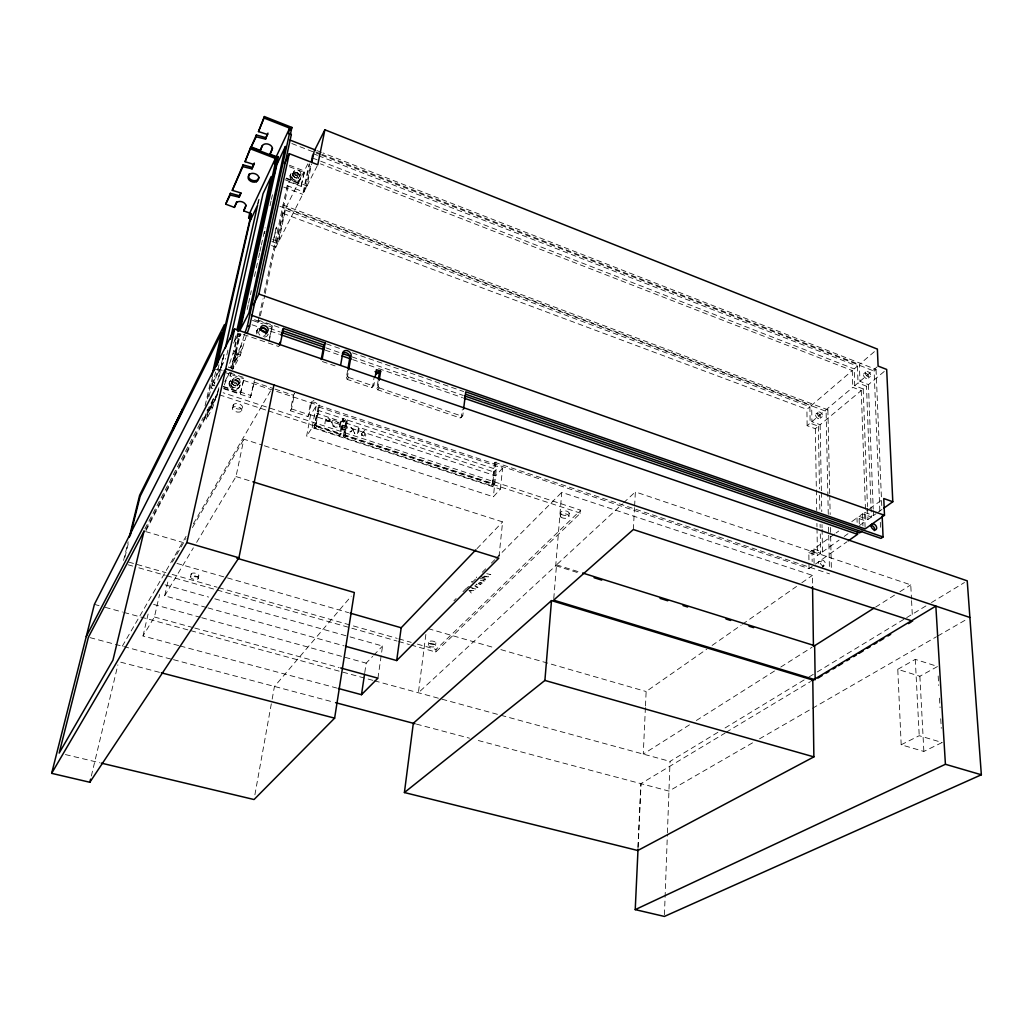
<?xml version="1.0" encoding="UTF-8"?>
<svg xmlns="http://www.w3.org/2000/svg" width="1033" height="1033" viewBox="0 0 1033 1033"><rect width="100%" height="100%" fill="white"/><g stroke="black" fill="none" stroke-linecap="round" stroke-linejoin="round"><path stroke-width="0.75" stroke-dasharray="5 3.75" d="M664.439 914.825L667.37 834.483M667.421 832.869L670.03 761.398L718.18 732.139M637.929 847.331L640.886 783.647L725.089 733.068M638.11 847.46L641.054 783.685M645.405 707.579L643.262 754.103L689.553 724.792M645.483 705.978L646.141 691.529L706.843 649.124M633.345 529.529L634.52 507.577M634.611 506.015L635.36 491.902L910.757 584.859L911.493 599.05M410.992 644.992L435.732 652.017L580.456 513.143L580.675 510.199L223.063 392.734M568.963 516.177L569.196 513.246M425.854 634.494L418.391 692.756L555.728 565.722L561.758 492.328L812.403 575.368L812.545 585.052M560.273 515.919L560.519 512.988M553.765 598.546L556.529 564.844L622.421 503.884M498.991 556.58L502.606 521.897L263.751 445.585M500.359 489.164L502.593 468.156L316.111 406.163L310.584 414.814L306.633 436.12L493.374 496.77L500.359 489.164L312.173 427.585L306.633 436.12M492.186 484.942L494.665 462.28L496.111 460.653L493.632 483.328L491.075 485.549L344.712 437.63L343.795 436.326L346.339 421.438L347.553 419.669L343.46 418.313L342.259 420.095L339.379 436.533L341.303 433.718L343.86 418.881L318.616 410.514L316.769 413.394L314.045 428.23L315.904 425.389L318.616 410.514M496.253 469.421L493.955 472.004L492.354 486.582L494.665 484.025L344.983 434.932L343.059 437.734L345.59 422.923L347.514 420.095L496.253 469.421L493.374 496.77M435.732 652.017L436.055 649.434L580.675 510.199M378.091 380.79L376.851 388.485L377.82 389.841L460.111 417.913L461.312 417.306L462.293 409.455M461.312 417.306L462.81 415.447L463.391 410.734M435.552 645.444L435.874 642.849M428.308 645.16L428.643 642.565M377.936 678.177L382.546 646.025L349.929 636.845M364.765 672.612L366.173 663.147L372.719 656.304M376.851 388.485L378.194 386.536L379.188 380.376M347.656 370.24L346.3 378.052L347.269 379.421L371.273 387.607L372.564 387.013L374.062 377.794M372.564 387.013L373.907 385.064L374.902 378.904M344.983 434.932L347.553 419.669M290.402 410.76L291.526 408.926L294.534 393.379L293.411 395.226L290.402 410.76L307.976 416.544L310.236 404.458A4.261 3.383 33.1 0 1 314.833 402.354A4.261 3.383 33.1 0 1 318.164 407.092L314.561 426.758L315.478 428.062L338.437 435.577L340.89 433.227L343.46 418.313M346.3 378.052L347.592 376.064L348.676 369.814M254.893 794.816L271.886 700.671M272.17 699.096L274.429 686.545L351.22 596.183M314.561 426.758L315.724 424.963L319.326 405.272A4.261 3.383 33.1 0 0 317.893 401.656M312.173 427.585L316.111 406.163M307.976 416.544L309.125 414.737L311.385 402.625A4.261 3.383 33.1 0 1 313.916 400.326M286.322 178.05L306.995 185.953L311.527 163.898M272.686 239.449L278.652 241.632L302.746 194.294L308.919 164.479M303.896 192.022L305.845 188.2L289.085 181.808L287.2 185.656L303.896 192.022L309.745 163.743M305.845 188.2L310.713 164.596M269.471 337.92L272.35 325.924L253.447 319.352M285.108 179.768L301.158 185.901L304.606 171.091L288.917 165.048M269.122 341.432L272.35 325.924M301.158 185.901L304.606 171.091M223.735 388.795L250.322 397.55L254.338 381.629M196.644 542.364L236.002 476.562L243.853 439.219L262.227 445.094M250.322 397.55L254.66 380.067M260.393 315.801L264.784 295.309M265.119 293.734L289.085 181.808M271.485 245.544L275.85 247.132L283.068 213.405L284.824 209.893L809.898 406.795L810.143 423.156L807.135 425.673L815.334 428.708L818.356 426.203L810.143 423.156M241.683 410.837A4.791 2.621 13.2 0 0 236.041 406.589A4.791 2.621 13.2 0 0 233.755 410.656A4.791 2.621 13.2 0 0 241.683 410.837L242.329 407.803A4.791 2.621 13.2 0 0 236.699 403.554A4.791 2.621 13.2 0 0 234.414 407.622A4.791 2.621 13.2 0 0 242.329 407.803M275.85 247.132L277.619 243.685L284.824 209.893M278.652 241.632L285.857 207.827L309.19 161.174M223.864 388.266L240.366 393.702L244.162 377.652L223.644 370.808M240.366 393.702L244.162 377.652M258.831 317.828L257.475 324.13L259.386 320.527L279.194 327.422M259.167 316.266L262.886 298.95M264.228 292.662L287.2 185.656M232.632 407.893L233.303 404.859M198.155 578.7A3.951 1.782 11.6 0 0 193.378 575.717A3.951 1.782 11.6 0 0 191.647 578.454A3.951 1.782 11.6 0 0 198.155 578.7L198.736 576.027A3.951 1.782 11.6 0 0 193.959 573.031A3.951 1.782 11.6 0 0 192.241 575.794A3.951 1.782 11.6 0 0 198.736 576.027M190.627 576.556L191.221 573.883M244.55 334.24L238.3 354.216L231.069 367.955L233.135 368.82L240.392 355.081L246.177 336.384M812.235 566.342L809.059 568.602L230.062 375.909L239.424 333.646M237.525 333.194L233.006 353.531L228.37 367.141L230.436 367.825L235.085 354.229L239.579 333.891M237.655 335.97L239.721 336.668L241.206 333.801L239.139 333.091L237.655 335.97L234.336 350.975L235.369 353.738L231.069 367.955M232.477 369.53L240.444 333.465M247.158 309.551L248.204 304.825M248.54 303.25L251.316 290.673M254.441 276.508L258.25 259.206M258.586 257.643L259.632 252.917M259.98 251.342L261.013 246.629M261.362 245.053L265.171 227.751M270.026 205.722L271.059 201.009M271.408 199.434L272.454 194.721M234.336 350.975L236.402 351.685L237.461 354.435L233.135 368.82M234.607 340.774L235.989 334.524M226.821 354.99L228.59 347.153M218.983 364.83L214.36 383.914L214.903 382.869L212.927 382.223L211.855 384.315L214.851 385.296M210.358 406.046L206.096 419.966L204.121 419.178L207.401 409.623M217.769 380.092L222.728 358.167M257.398 204.65L258.818 198.375M223.89 354.487L221.062 367.064L213.353 382.029L215.832 371.105M219.112 376.619L224.148 354.345M258.043 204.108L259.812 196.27M207.53 398.841L212.475 377.174M208.924 396.53L212.927 382.223M211.855 384.315L213.573 376.787M206.432 607.469L164.673 595.821L168.508 578.958M178.644 645.56L143.006 635.979L154.421 617.011L159.586 594.479M205.076 405.788L210.784 380.815M143.006 635.979L148.39 612.827M91.343 776.003L117.878 664.89M123.573 560.441L128.157 541.834M124.941 557.187L128.712 541.821M361.356 433.873L365.14 430.141L365.669 430.671C360.168 432.646 367.077 432.672 365.643 435.823A2.273 1.808 35.8 0 1 364.417 436.649L361.757 435.474M229.455 372.229L223.373 387.285M204.121 419.178L210.616 406.847L213.908 397.214M218.88 387.762L212.604 407.661L206.096 419.966M217.24 394.257L219.603 387.323M289.989 175.675L290.57 174.487M292.765 173.854L293.889 171.568M291.939 176.423L293.14 173.996M298.163 178.812L299.376 176.385M299.738 176.527L300.874 174.254M300.112 179.561L300.693 178.373M306.995 185.953L317.79 164.738M221.307 366.909L225.633 358.516M233.574 343.124L238.623 333.323M144.852 528.896L203.281 417.409M145.873 529.335L218.479 391.223M145.963 530.665L217.795 394.283M224.794 381.629L228.926 373.791M230.062 375.909L231.779 372.668M229.106 383.075L229.636 382.081M256.597 331.438L257.191 330.328M231.831 381.59L232.838 379.679M231.121 383.734L232.205 381.706M237.525 385.864L238.623 383.837M238.997 383.966L240.03 382.068M239.527 386.523L240.056 385.541M122.359 646.103L186.056 536.372M193.313 523.873L271.511 389.131M172.343 562.094L186.005 538.619M192.422 527.579L243.853 439.219M164.673 595.821L193.365 547.839M311.088 402.922L312.237 401.101M315.478 428.062L316.653 426.28L315.724 424.963M347.269 379.421L348.573 377.445L347.592 376.064M343.86 418.881L341.936 421.722L316.769 413.394M343.757 422.329L345.693 419.488M338.437 435.577L340.89 433.227M371.273 387.607L373.907 385.064M343.795 436.326L345.009 434.57L345.926 435.874L492.521 483.935L493.632 483.328M344.712 437.63L345.926 435.874M377.82 389.841L379.176 387.891L378.194 386.536M460.111 417.913L462.81 415.447M502.593 468.156L495.646 475.89L310.584 414.814M491.075 485.549L492.521 483.935M373.804 655.167L382.546 646.025M476.975 548.652L502.606 521.897M453.913 600.793L456.173 598.507M462.991 591.651L466.399 588.229M473.204 581.385L475.477 579.1M482.295 572.243L485.691 568.821M491.372 563.114L494.781 559.692M495.917 558.543L561.758 492.328M466.981 587.945L467.846 587.08M623.596 502.8L635.36 491.902M807.135 425.673L806.915 409.352L809.898 406.795M811.912 421.658L852.793 387.336L861.238 390.577L820.137 424.718L811.912 421.658L811.667 405.285L852.264 370.576L320.411 163.847M854.743 385.696L858.023 382.946L866.493 386.213L863.201 388.95L854.743 385.696L854.201 368.923L857.442 366.134L318.977 155.931M884.248 371.467L868.443 384.599L859.96 381.319L859.366 364.494L877.379 349.102M815.954 414.052L817.736 412.554M863.795 373.701L865.719 372.074M859.96 381.319L878.102 366.082M828.272 514.318L826.103 411.328L827.885 409.83L280.911 204.198M879.858 511.051L874.112 371.079L876.049 369.452L322.993 152.961M820.396 418.184L822.178 416.686M868.417 378.013L870.354 376.386M809.059 568.602L808.839 552.616L812.003 550.331L820.641 553.249L820.292 533.945M814.094 563.411L813.875 548.975L834.78 533.893M836.084 532.951L838.706 531.065M851.773 521.626L856.99 517.856L865.874 520.968L865.525 511.309M859.301 523.86L859.056 516.358L862.516 513.866L871.426 517.004L866.493 386.213M865.099 527.437L864.569 512.394L868.404 509.618M869.683 508.688L883.77 498.526M808.839 552.616L817.452 555.509L820.641 553.249M813.875 548.975L822.513 551.906L839.093 540.078M844.193 536.437L848.016 533.699M859.495 525.513L865.874 520.968M859.056 516.358L867.952 519.483L871.426 517.004M864.569 512.394L873.479 515.532L876.061 513.698M877.353 512.781L882.492 509.101M815.437 564.083L846.995 541.77M824.114 565.787A3.254 2.298 52.5 0 1 820.034 562.017A3.254 2.298 52.5 0 1 824.011 560.945A3.254 2.298 52.5 0 1 824.114 565.787L822.216 567.104A3.241 2.286 52.5 0 0 823.133 563.631A3.241 2.286 52.5 0 0 819.44 561.384A3.241 2.286 52.5 0 0 818.536 564.857M712.111 645.431L741.139 625.159M742.469 624.229L796.559 586.434M801.84 582.741L812.403 575.368M696.358 720.492L775.318 670.494M780.767 667.047L812.08 647.226M875.558 607.133L894.513 595.137M899.924 591.715L910.757 584.859M725.063 727.968L807.625 677.803M808.994 676.977L815.876 672.793M817.245 671.954L905.308 618.457M906.69 617.618L925.942 605.919M931.456 602.575L964.473 582.509M726.147 732.268L810.492 681.612M752.54 742.856L668.945 791.084L475.658 739.822M759.513 738.84L811.06 709.103M812.455 708.302L936.453 636.754M937.848 635.954L967.108 619.077M897.78 669.319L915.277 659.364L937.602 666.466L919.874 676.253L897.78 669.319L901.189 744.767L923.864 751.443L942.148 742.52L941.954 739.357M901.189 744.767L919.228 735.703L942.148 742.52M476.458 577.021L476.433 577.705M472.52 582.276L471.487 581.837L472.559 581.605M468.866 590.489L474.651 590.618L469.473 590.966L471.707 593.536L469.511 591.806M483.754 576.634L488.544 576.84L486.052 575.123M483.909 576.194L486.892 576.401M486.711 573.677L490.804 574.593L486.298 574.051M65.415 754.568L99.71 762.741M120.745 662.192L159.779 672.406M89.948 637.619L172.111 659.403M173.505 659.674L333.982 702.233M416.428 724.107L469.524 738.195M180.194 645.974L336.693 688.03M154.421 617.011L193.223 627.638M194.772 628.051L339.134 667.55M94.39 604.382L99.065 605.648M105.289 607.352L122.398 612.014M123.947 612.44L189.297 630.259M190.847 630.685L372.874 680.347M374.437 680.773L670.03 761.398M153.633 604.421L200.182 617.282M201.732 617.708L366.173 663.147M207.982 607.908L344.092 645.87M165.112 584.833L208.601 597.074M214.812 598.817L348.379 636.418M128.66 562.081L165.926 572.669M172.137 574.425L217.15 587.222M218.712 587.661L397.24 638.407M398.79 638.846L411.211 642.371M417.422 644.14L436.055 649.434M128.015 564.754L132.65 566.071M138.835 567.827L165.125 575.278M166.675 575.717L397.072 641.054M398.622 641.493L409.442 644.566M480.448 580.326L484.348 580.998L480.41 579.797M176.979 563.424L348.612 612.672M428.204 628.645L494.665 647.82M500.85 649.602L646.141 691.529M145.588 531.569L182.699 542.402M476.394 584.11L477.13 584.329L474.909 585.582M475.051 586.408L477.995 587.299L473.179 586.357M468.246 586.679L476.213 589.068L471.823 588.268M481.585 578.622L485.536 579.823L479.88 578.596M479.015 582.238L482.14 583.18L478.382 582.535M478.382 583.516L481.004 584.316L476.691 583.503M236.002 476.562L251.368 481.326M556.529 564.844L581.114 572.553M555.728 565.722L580.262 573.405M315.904 425.389L341.303 433.718M316.653 426.28L339.65 433.821M219.319 394.787L266.759 410.333M268.283 410.837L580.456 513.143M223.27 386.407L251.368 395.678M291.526 408.926L309.125 414.737M223.218 386.833L240.921 392.682M212.243 385.232L214.218 385.877M210.913 387.814L212.875 388.46M342.259 420.095L346.339 421.438M345.59 422.923L493.955 472.004M217.769 368.858L222.172 370.318M215.29 369.259L222.741 371.738M224.226 372.242L243.594 378.685M253.614 381.965L273.513 388.589M275.036 389.105L293.411 395.226M494.665 462.28L829.538 573.87M235.369 353.738L237.461 354.435M233.006 353.531L235.085 354.229M242.626 339.87L244.744 340.593M348.573 377.445L372.616 385.658M379.176 387.891L461.596 416.054M243.401 334.434L278.987 346.649M322.348 361.537L335.079 365.902M269.678 328.352L280.343 332.058M326.079 347.901L341.316 353.196M351.982 356.889L463.262 395.471M252.013 324.775L258.108 326.88M270.31 331.102L279.465 334.279M325.227 350.11L338.953 354.861M352.679 359.613L377.084 368.058M378.607 368.587L462.487 397.615M326.454 343.847L341.703 349.154M352.382 352.86L463.662 391.546M252.452 320.385L262.834 323.988M268.761 326.041L271.731 327.074M271.782 241.541L277.619 243.685M283.068 213.405L806.915 409.352M285.857 207.827L811.667 405.285M279.943 206.303L826.103 411.328M283.675 187.05L302.746 194.294M285.986 178.619L301.778 184.662M289.485 166.752L303.986 172.33M312.986 153.581L317.48 155.337M312.547 158.036L854.201 368.923M316.976 150.611L321.483 152.38M315.633 151.89L320.127 153.646M321.637 154.227L859.366 364.494M291.822 143.522L320.346 154.666M321.844 155.247L874.112 371.079M480.629 576.414L486.608 578.764L482.037 577.512M210.616 406.847L212.604 407.661M238.3 354.216L240.392 355.081M938.171 675.969L938.739 685.486M939.488 698.153L940.056 707.67M940.727 718.761L941.295 728.265M919.874 676.253L923.864 751.443M915.277 659.364L919.228 735.703M911.571 600.625L912.462 617.966M876.049 369.452L881.911 509.592M880.323 522.311L880.645 530.355M868.443 384.599L873.234 509.14M873.298 510.741L873.479 515.532M863.201 388.95L867.475 506.596M867.539 508.197L867.952 519.483M861.238 390.577L865.473 509.695M857.442 366.134L858.023 382.946M862.516 513.866L862.929 525.887M852.264 370.576L852.793 387.336M856.99 517.856L857.132 522.349M827.885 409.83L829.706 493.606M829.744 495.22L830.17 514.55M830.455 527.437L831.371 569.325M828.543 527.192L828.686 533.635M828.724 535.236L829.396 567.427M820.137 424.718L821.377 490.727M821.403 492.341L821.764 511.658M822.01 524.532L822.061 527.76M822.1 529.361L822.513 551.906M818.356 426.203L819.479 488.919M819.595 495.349L819.892 511.438M820.112 524.299L820.176 527.514M815.334 428.708L816.703 510.573M816.922 523.408L816.974 526.623M817 528.225L817.452 555.509M812.003 550.331L812.17 561.539M264.59 233.665A3.215 2.376 30.1 0 1 265.107 231.289M264.551 337.068A5.849 4.519 30.2 0 0 268.102 334.098L267.508 335.196A5.836 4.519 30.2 0 1 266.307 337.197M257.437 332.846A5.849 4.519 30.2 0 1 258.405 328.326M256.855 333.943A5.836 4.519 30.2 0 1 257.811 329.437M265.416 334.472A3.59 2.776 30.2 0 1 263.234 336.293M259.877 335.144A3.59 2.776 30.2 0 1 259.451 330.922M361.95 435.487A2.273 1.808 35.8 0 1 361.576 433.989M330.25 419.953L329.153 421.684L326.105 421.012L325.563 423.982L324.84 423.737L325.976 417.358L329.114 418.494L330.25 419.953M329.501 419.992L328.571 421.051L326.208 420.379L326.596 418.223L329.501 419.992M342.194 427.003L343.498 429.379A2.466 1.963 34.8 0 0 344.725 429.689L346.145 429.095L346.287 429.896A2.854 2.273 34.8 0 1 344.957 430.322C342.504 430.554 340.089 427.055 342.388 425.351C346.739 423.143 350.471 432.737 342.194 427.003M362.054 434.092C364.404 439.748 366.328 430.658 362.054 434.092M331.877 422.704L333.388 425.88L337.881 426.861L335.454 427.313L332.161 425.648A4.029 3.215 34.3 0 1 331.064 423.052L332.652 420.405A4.042 3.215 34.3 0 1 334.821 420.173L337.417 421.348L338.592 422.781L337.959 422.975C336.926 420.702 332.587 419.721 331.877 422.704M358.322 428.708L357.366 434.441L358.089 434.673L359.135 428.321L357.186 428.333L358.322 428.708M340.89 422.29L339.78 428.656L339.056 428.411L340.154 422.045L340.89 422.29M276.031 228.203L273.177 241.438L276.586 227.079L276.031 228.203M213.353 398.815L206.858 411.211L208.86 411.857L215.393 399.487L213.353 398.815M241.102 345.926L233.858 359.742L235.963 360.452L243.233 346.649L241.102 345.926M342.711 426.022L342.349 426.5C349.206 430.877 345.823 424.046 342.711 426.022M352.369 430.18L349.916 431.988L352.705 430.813L354.836 433.615L353.196 430.451L355.391 428.824L352.873 429.805L350.91 427.352L352.369 430.18M815.644 415.176A3.047 2.053 48.6 0 0 819.492 418.739A3.047 2.053 48.6 0 0 819.401 414.44A3.047 2.053 48.6 0 0 815.644 415.176M817.413 413.678A3.047 2.053 48.6 0 0 821.261 417.255A3.047 2.053 48.6 0 0 821.183 412.942A3.047 2.053 48.6 0 0 817.413 413.678M231.973 383.256A3.822 3.034 29.1 0 0 238.184 385.309A3.822 3.034 29.1 0 0 236.066 379.77A3.822 3.034 29.1 0 0 231.973 383.256M232.993 381.358A3.822 3.034 29.2 0 0 239.217 383.411A3.822 3.034 29.2 0 0 237.086 377.871A3.822 3.034 29.2 0 0 232.993 381.358M232.335 383.204A3.409 2.712 29.1 0 0 237.9 385.038A3.409 2.712 29.1 0 0 235.989 380.092A3.409 2.712 29.1 0 0 232.335 383.204M229.855 384.521A5.539 4.403 29.1 0 0 238.894 387.491A5.539 4.403 29.1 0 0 235.795 379.447A5.539 4.403 29.1 0 0 229.855 384.521M229.339 385.503A5.539 4.403 29.1 0 0 238.352 388.473A5.539 4.403 29.1 0 0 235.253 380.428A5.539 4.403 29.1 0 0 229.339 385.503M231.25 385.232A3.409 2.712 29.1 0 0 236.802 387.065A3.409 2.712 29.1 0 0 234.904 382.12A3.409 2.712 29.1 0 0 231.25 385.232M863.485 374.837A3.176 2.066 48.4 0 0 867.5 378.569A3.176 2.066 48.4 0 0 867.32 374.153A3.176 2.066 48.4 0 0 863.485 374.837M865.422 373.21A3.189 2.066 48.4 0 0 869.437 376.955A3.189 2.066 48.4 0 0 869.257 372.526A3.189 2.066 48.4 0 0 865.422 373.21M292.946 175.39A3.783 2.699 30.9 0 0 298.989 177.702A3.783 2.699 30.9 0 0 296.82 172.472A3.783 2.699 30.9 0 0 292.946 175.39M294.069 173.118A3.796 2.699 31 0 0 300.125 175.429A3.796 2.699 31 0 0 297.943 170.2A3.796 2.699 31 0 0 294.069 173.118M290.828 176.733A5.501 3.925 30.9 0 0 299.609 180.091A5.501 3.925 30.9 0 0 296.458 172.485A5.501 3.925 30.9 0 0 290.828 176.733M293.295 175.378A3.383 2.415 30.9 0 0 298.705 177.444A3.383 2.415 30.9 0 0 296.768 172.756A3.383 2.415 30.9 0 0 293.295 175.378M292.094 177.805A3.383 2.415 30.9 0 0 297.491 179.871A3.383 2.415 30.9 0 0 295.554 175.197A3.383 2.415 30.9 0 0 292.094 177.805M290.247 177.921A5.501 3.925 30.9 0 0 299.015 181.266A5.501 3.925 30.9 0 0 295.864 173.673A5.501 3.925 30.9 0 0 290.247 177.921M429.354 643.404A3.667 1.627 7 0 0 435.616 643.662A3.667 1.627 7 0 0 431.794 641.028A3.667 1.627 7 0 0 429.354 643.404M561.203 514.15A4.352 2.286 4.5 0 0 568.718 514.382A4.352 2.286 4.5 0 0 564.638 510.806A4.352 2.286 4.5 0 0 561.203 514.15M429.031 645.999A3.68 1.627 7 0 0 435.306 646.258A3.68 1.627 7 0 0 431.471 643.636A3.68 1.627 7 0 0 429.031 645.999M560.958 517.068A4.364 2.286 4.5 0 0 568.486 517.301A4.364 2.286 4.5 0 0 564.405 513.737A4.364 2.286 4.5 0 0 560.958 517.068"/><path stroke-width="1.5" d="M273.939 384.96L238.92 557.794L89.845 782.265L51.65 773.343L94.39 604.382L234.646 328.998L967.224 580.843L981.35 774.776L664.387 916.439L635.23 909.621L638.032 849.049M180.698 414.168L180.646 413.342L179.781 415.615L181.55 411.521L180.788 414.091M404.407 792.543L544.895 680.437L551.506 600.599L812.79 680.05L813.875 756.879L637.787 850.508L404.407 792.543L413.316 723.281L551.506 600.599M256.171 136.769L256.378 134.974L265.894 137.699L265.558 139.145L256.171 136.769L251.174 146.906L260.303 150.431L262.434 145.743A5.23 3.59 18.1 0 1 268.8 144.349A5.23 3.59 18.1 0 1 272.17 149.514L270 154.175L276.276 156.603L275.191 161.522L277.593 162.62M242.858 166.623L243.065 164.867L252.375 167.449L252.039 168.883L242.858 166.623L232.283 190.343L241.076 193.016L239.191 197.174L230.191 195.03L225.672 204.16L234.414 207.401L236.35 203.152A4.984 3.241 17.3 0 1 242.368 201.926A4.984 3.241 17.3 0 1 245.673 206.626L243.711 210.848L249.728 213.082L248.63 217.886L250.838 219.086M230.191 195.03L230.398 193.313L239.514 195.766L239.191 197.174M177.857 419.734L178.761 417.048L177.017 421.748L177.263 420.625M463.585 409.158L465.741 391.856L883.06 536.966L882.182 516.035M176.191 421.735L175.881 424.072M345.642 646.309L396.685 660.552L401.191 627.767L475.851 549.814M338.243 688.443L361.485 694.692L364.533 674.187M101.273 763.116L254.053 799.529L334.627 718.155L354.332 592.516L236.815 558.207M378.336 379.253L379.318 373.107L380.673 371.131L376.399 369.659L375.147 377.355M379.188 380.376L380.673 371.131M347.927 368.678L349.825 357.741A4.481 3.461 33.9 0 0 347.359 353.286A4.481 3.461 33.9 0 0 342.401 353.299M348.676 369.814L351.117 355.739A4.494 3.461 34 0 0 347.579 350.768A4.494 3.461 34 0 0 342.814 352.847L340.606 365.359M322.18 359.019L325.15 342.969L283.429 328.455L282.267 330.56L323.91 345.009L325.15 342.969M321.198 359.587L323.91 345.009M279.284 345.19L279.878 342.259M281.363 334.95L281.957 332.019M280.15 344.57L283.429 328.455M883.783 508.184L892.796 501.754L886.676 369.44L878.102 366.082L877.379 349.102L324.878 129.784L317.79 164.738L289.292 153.672L284.462 163.731M311.85 162.323L314.122 151.296L324.878 129.784M311.359 161.458L312.65 155.157M177.172 420.999L177.973 418.597M247.145 333.569L249.547 326.544L291.332 134.587L288.517 133.373L289.666 128.131L264.035 118.033L264.371 116.561L291.9 127.433L290.441 134.135M253.317 304.8L258.87 294.043L289.292 153.672M245.028 332.846L247.429 325.808L289.408 133.825L288.517 133.373M237.035 329.837L271.163 176.54L263.041 193.688L230.346 339.328M237.874 331.619L275.049 164.234L274.262 163.64L275.411 158.462L250.335 148.778L250.67 147.332L276.108 157.158M238.972 330.767L243.956 311.372L242.471 314.29L272.557 178.619L274.029 175.507L278.239 156.525L275.708 161.897M51.65 773.343L186.87 542.583L234.646 328.998M225.31 348.198L257.604 205.128L249.883 221.449L217.253 364.869M270 154.175L272.492 148.068M265.558 139.145L267.973 133.102M213.883 370.976L224.484 324.543L139.61 495.324L129.306 537.186M260.303 150.431L262.227 145.472M211.855 376.128L221.54 333.052L140.126 496.331L130.223 535.675M252.039 168.883L254.363 163.072L252.375 167.449M243.711 210.848L245.996 205.218M174.939 425.531L175.236 424.292M251.174 146.906L256.378 134.974M182.712 408.629L181.834 412.128L182.195 410.592M234.414 207.401L236.673 201.745M89.845 782.265L90.594 779.127M176.992 420.728L176.475 422.884L177.353 419.372M177.056 420.457L177.263 419.566M179.019 418.249L180.517 413.691L179.807 414.93M182.609 408.836L182.208 409.636M225.672 204.16L230.398 193.313M180.388 414.504L179.69 416.351L180.323 414.724M174.564 426.203L174.822 425.054L173.015 429.728M176.178 421.787L174.939 425.958L175.881 423.517M174.512 426.409L174.241 427.21M254.028 164.518L245.053 161.69L250.335 148.778M267.65 134.548L258.482 131.578L264.035 118.033M179.329 416.932L178.799 418.197L179.69 415.369M173.428 428.024C174.383 426.448 172.317 431.265 174.138 427.597M250.67 147.332L245.053 161.69M264.371 116.561L258.482 131.578M239.514 195.766L240.779 192.99M265.894 137.699L267.457 134.251M249.728 213.082L275.411 158.462M276.276 156.603L289.666 128.131M249.03 218.415L251.329 213.547L215.703 366.805L217.033 364.184M290.557 130.274L291.9 127.433M173.389 427.83L172.898 430.064M175.326 423.943L174.835 426.164M176.837 421.025L177.276 420.018M175.571 423.969L175.907 423.298M181.395 413.006L182.079 409.907M86.255 636.522L225.723 368.858L969.897 617.463M243.065 164.867L232.283 190.343M376.632 374.011L378.762 370.873M361.485 694.692L377.936 678.177L340.683 667.977M396.685 660.552L498.823 558.156L252.904 481.804M848.313 540.84L857.519 534.332L857.429 531.336M861.922 531.22L859.598 532.86L464.785 396.001M892.796 501.754L883.77 498.526L884.48 515.273L865.15 528.935L251.523 315.272M883.06 536.966L880.981 538.4L465.78 394.27M582.651 573.031L814.65 645.69L874.202 607.985M811.873 680.786L935.846 606.087L945.415 764.278L635.23 909.621M817.904 678.1L822.023 675.621M826.142 673.154L828.892 671.502M833.011 669.022L835.749 667.37M838.499 665.717L842.618 663.238M846.737 660.758L849.475 659.106M853.594 656.626L856.344 654.987M859.094 653.334L863.201 650.855M867.32 648.375L870.07 646.723M874.189 644.243L876.94 642.591M879.677 640.938L883.796 638.459M887.915 635.992L890.666 634.339M908.511 623.596L911.248 621.943M161.342 672.819L334.627 718.155M335.531 702.647L414.995 723.733M544.895 680.437L813.875 756.879M350.161 613.124L401.191 627.767M186.87 542.583L238.92 557.794M945.415 764.278L981.35 774.776M594.078 577.718L601.748 580.12M660.035 598.365L667.705 600.767M683.045 605.57L687.655 607.004M726.005 618.999L730.602 620.446M749.015 626.205L753.612 627.651M912.63 621.117L633.345 529.529L553.636 600.147L815.166 679.753L814.65 645.69M281.867 332.587L324.556 347.372M342.84 353.725L350.458 356.359M280.989 334.795L323.703 349.58M342 355.92L351.155 359.084M464.024 398.144L857.519 534.332M247.429 325.808L249.547 326.544M375.056 371.635L379.318 373.107M258.87 294.043L884.48 515.273M274.262 163.64L276.134 164.363M289.924 140.023L315.478 150.03M289.408 133.825L291.332 134.587M812.558 586.667L813.436 646.374M258.921 177.353A10.201 6.818 17.9 0 1 256.817 180.284A5.1 3.396 17.7 0 1 248.591 177.159A10.162 6.792 17.5 0 1 249.392 173.725M870.38 525.371A3.396 2.311 52.1 0 1 873.737 526.998A3.396 2.311 52.1 0 1 874.305 530.626M259.515 329.772A4.029 3.112 30.2 0 1 264.874 328.404A4.029 3.112 30.2 0 1 266.191 333.736M259.916 329.901A3.603 2.776 30.2 0 1 264.706 328.688A3.603 2.776 30.2 0 1 265.894 333.465M260.897 330.34A3.59 2.776 30.2 0 1 265.249 332.936M174.706 425.415L174.138 426.81L174.693 425.389M177.96 419.54L178.67 417.409L177.96 419.54M178.864 417.706L179.561 415.576L178.864 417.706M181.434 411.999L180.852 413.329L181.434 411.999M285.405 146.479L248.901 313.025L240.315 329.682L276.87 164.505L285.405 146.479M144.052 531.117L112.946 660.152L59.178 753.083L88.399 637.206L144.052 531.117M256.481 181.705A10.201 6.805 17.8 0 0 258.676 176.979A5.1 3.409 17.7 0 0 255.267 173.854A5.1 3.409 17.7 0 0 250.412 173.841A10.162 6.792 17.5 0 0 248.256 178.593A5.1 3.396 17.6 0 0 256.481 181.705M871.142 525.926A3.409 2.311 52.1 0 0 875.403 529.877A3.409 2.311 52.1 0 0 875.209 524.88A3.409 2.311 52.1 0 0 871.142 525.926M260.82 329.385A4.029 3.112 30.2 0 0 267.34 331.632A4.029 3.112 30.2 0 0 265.055 325.847A4.029 3.112 30.2 0 0 260.82 329.385"/></g></svg>
